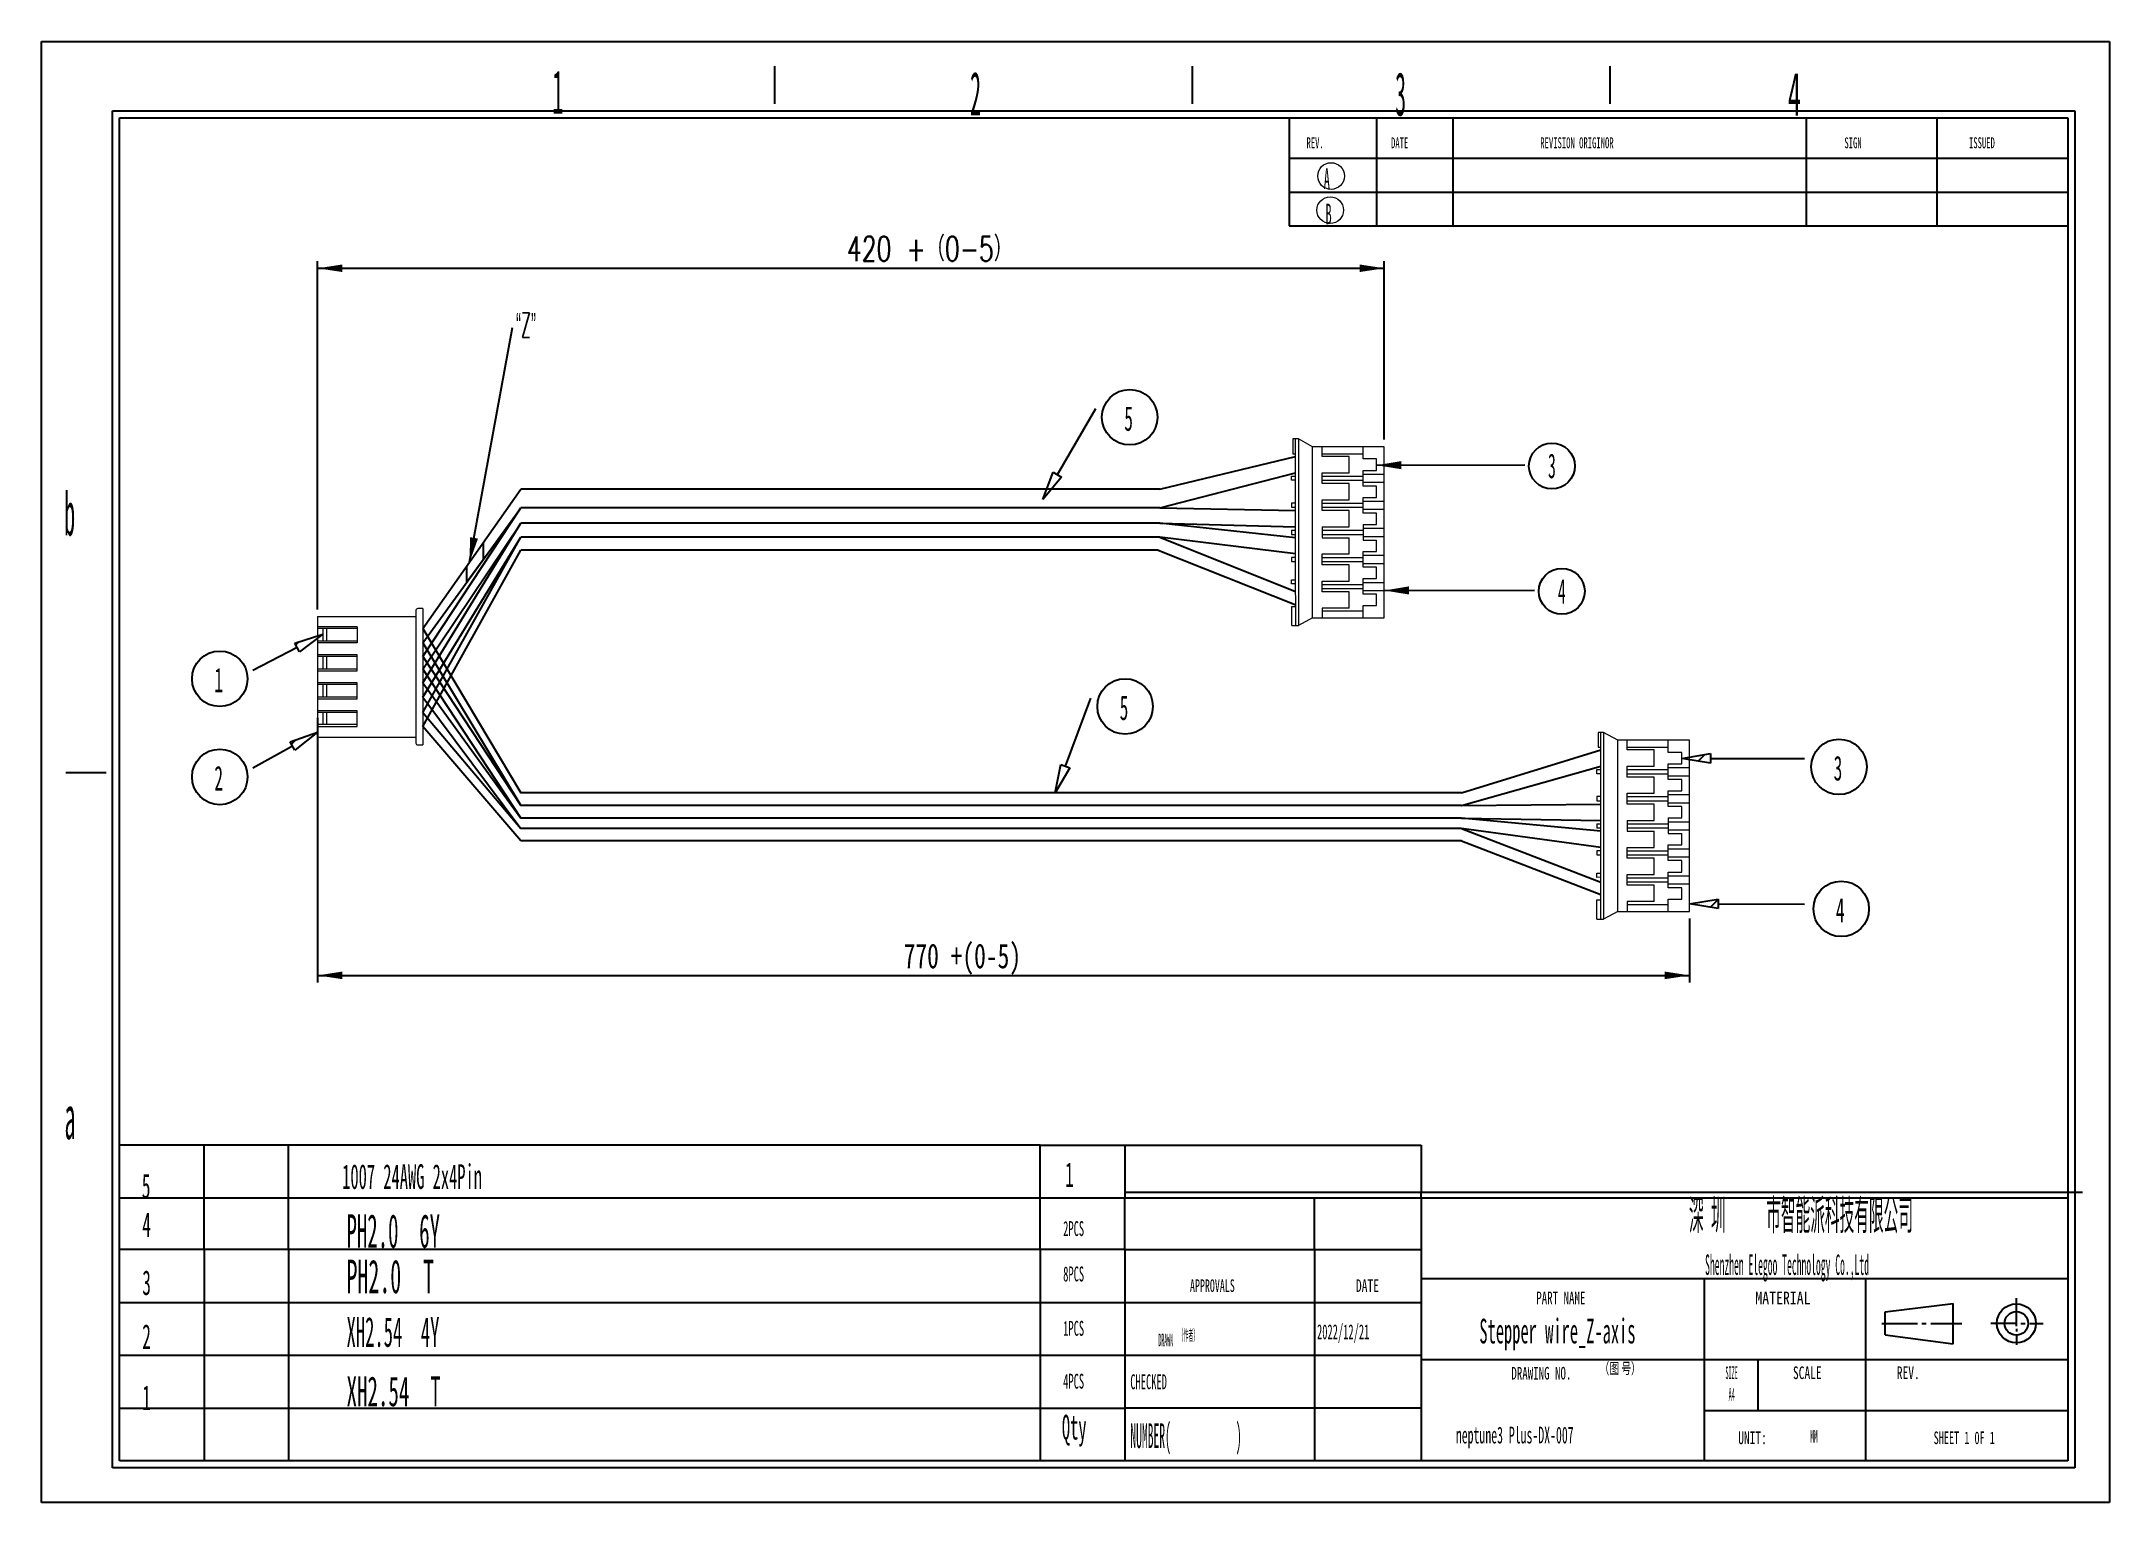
# Model space of a CAD drawing. Header units: millimetres. Extents: x 2 to 295, y 1 to 209.
import ezdxf

# ---------------------------------------------------------------- set-up
doc = ezdxf.new("R2010")
doc.units = ezdxf.units.MM
doc.layers.add('10', color=179, linetype='Continuous')
doc.layers.add('SLD-0', color=179, linetype='Continuous')
doc.styles.add('SLDTEXTSTYLE0', font='TXT', dxfattribs={"width": 0.515789})
doc.styles.add('SLDTEXTSTYLE1', font='TXT', dxfattribs={"width": 0.345579})
doc.styles.add('SLDTEXTSTYLE10', font='TXT', dxfattribs={"width": 0.442105})
doc.styles.add('SLDTEXTSTYLE11', font='TXT', dxfattribs={"width": 0.370263})
doc.styles.add('SLDTEXTSTYLE12', font='TXT', dxfattribs={"width": 0.668684})
doc.styles.add('SLDTEXTSTYLE13', font='TXT', dxfattribs={"width": 0.356632})
doc.styles.add('SLDTEXTSTYLE14', font='TXT', dxfattribs={"width": 0.63525})
doc.styles.add('SLDTEXTSTYLE15', font='TXT', dxfattribs={"width": 0.63525, "bigfont": 'bigfont'})
doc.styles.add('SLDTEXTSTYLE16', font='TXT', dxfattribs={"width": 0.579526})
doc.styles.add('SLDTEXTSTYLE17', font='TXT', dxfattribs={"width": 0.283745})
doc.styles.add('SLDTEXTSTYLE18', font='TXT', dxfattribs={"width": 0.283745, "bigfont": 'bigfont'})
doc.styles.add('SLDTEXTSTYLE19', font='TXT', dxfattribs={"width": 0.802421})
doc.styles.add('SLDTEXTSTYLE2', font='TXT', dxfattribs={"width": 0.469})
doc.styles.add('SLDTEXTSTYLE20', font='TXT', dxfattribs={"width": 0.392, "bigfont": 'bigfont'})
doc.styles.add('SLDTEXTSTYLE21', font='TXT', dxfattribs={"width": 0.593618})
doc.styles.add('SLDTEXTSTYLE22', font='TXT', dxfattribs={"width": 0.469, "bigfont": 'bigfont'})
doc.styles.add('SLDTEXTSTYLE3', font='TXT', dxfattribs={"width": 0.7, "bigfont": 'bigfont'})
doc.styles.add('SLDTEXTSTYLE4', font='TXT', dxfattribs={"width": 0.7})
doc.styles.add('SLDTEXTSTYLE5', font='TXT', dxfattribs={"width": 0.455})
doc.styles.add('SLDTEXTSTYLE6', font='TXT', dxfattribs={"width": 0.478947})
doc.styles.add('SLDTEXTSTYLE7', font='TXT', dxfattribs={"width": 0.49})
doc.styles.add('SLDTEXTSTYLE8', font='TXT', dxfattribs={"width": 0.457692})
doc.styles.add('SLDTEXTSTYLE9', font='TXT', dxfattribs={"width": 0.298679})
doc.dimstyles.new('SLDDIMSTYLE0', dxfattribs={"dimtxt": 3.5, "dimasz": 3.5, "dimexe": 0, "dimexo": 0.0625, "dimgap": 0.875, "dimtad": 2, "dimrnd": 1e-09, "dimzin": 12, "dimdsep": 46, "dimtxsty": 'SLDTEXTSTYLE2', "dimsah": 1, "dimcen": 0.09, "dimadec": 0, "dimazin": 3, "dimtfac": 1, "dimtofl": 0, "dimtmove": 0, "dimatfit": 3, "dimfxl": 0, "dimfrac": 2, "dimtolj": 1, "dimtzin": 12, "dimarcsym": 0})
doc.dimstyles.new('SLDDIMSTYLE1', dxfattribs={"dimtxt": 0.18, "dimasz": 3.5, "dimexe": 0, "dimexo": 0.0625, "dimgap": 0, "dimtad": 0, "dimtih": 1, "dimtoh": 1, "dimdec": 0, "dimrnd": 1e-09, "dimzin": 0, "dimdsep": 46, "dimtxsty": 'Standard', "dimsah": 1, "dimcen": 0.09, "dimadec": 0, "dimazin": 0, "dimtfac": 3.5, "dimtdec": 0, "dimtofl": 0, "dimtmove": 0, "dimatfit": 3, "dimfxl": 0, "dimfrac": 2, "dimtolj": 1, "dimtzin": 0, "dimarcsym": 0})

# ---------------------------------------------------------------- blocks, each defined once
blk = doc.blocks.new('SW_NOTE_0_3')
at = {"layer": '10'}
blk.add_circle((-4.68, -1.17), 3.94, dxfattribs=at)
at = {"layer": '10', "insert": (-5.45, 0.4), "char_height": 3.5, "attachment_point": 1, "style": 'SLDTEXTSTYLE0'}
blk.add_mtext('1', dxfattribs=at)
blk = doc.blocks.new('SW_NOTE_0_7')
at = {"layer": '10'}
blk.add_circle((4.89, -1.2), 3.94, dxfattribs=at)
at = {"layer": '10', "insert": (4.13, 0.37), "char_height": 3.5, "attachment_point": 1, "style": 'SLDTEXTSTYLE0'}
blk.add_mtext('3', dxfattribs=at)
blk = doc.blocks.new('SW_NOTE_0_8')
at = {"layer": '10'}
blk.add_circle((4.89, -1.32), 3.94, dxfattribs=at)
at = {"layer": '10', "insert": (4.13, 0.25), "char_height": 3.5, "attachment_point": 1, "style": 'SLDTEXTSTYLE0'}
blk.add_mtext('4', dxfattribs=at)
blk = doc.blocks.new('SW_NOTE_0_4')
at = {"layer": '10'}
blk.add_circle((-4.68, -1.24), 3.94, dxfattribs=at)
at = {"layer": '10', "insert": (-5.45, 0.33), "char_height": 3.5, "attachment_point": 1, "style": 'SLDTEXTSTYLE0'}
blk.add_mtext('2', dxfattribs=at)
blk = doc.blocks.new('SW_NOTE_0_9')
at = {"layer": '10'}
blk.add_circle((4.85, -1.17), 3.94, dxfattribs=at)
at = {"layer": '10', "insert": (4.08, 0.4), "char_height": 3.5, "attachment_point": 1, "style": 'SLDTEXTSTYLE0'}
blk.add_mtext('5', dxfattribs=at)
blk = doc.blocks.new('SW_NOTE_0_11')
at = {"layer": 'SLD-0', "char_height": 3.5, "attachment_point": 1, "style": 'SLDTEXTSTYLE1'}
for s, insert in [('NUMBER(', (-4.06, 3.26)), (')', (10.92, 3.26))]:
    blk.add_mtext(s, dxfattribs=dict(at, insert=insert))
blk = doc.blocks.new('SW_NOTE_0_10')
at = {"layer": '10'}
blk.add_circle((4.81, -1.23), 3.94, dxfattribs=at)
at = {"layer": '10', "insert": (4.04, 0.34), "char_height": 3.5, "attachment_point": 1, "style": 'SLDTEXTSTYLE0'}
blk.add_mtext('5', dxfattribs=at)
blk = doc.blocks.new('_D')
at = {"layer": '10'}
for p, q in [((40.8, 128.05), (40.8, 177.47)), ((40.8, 176.47), (192.17, 176.47)), ((192.17, 152.15), (192.17, 177.47))]:
    blk.add_line(p, q, dxfattribs=at)
for points in [[(40.8, 176.47), (44.3, 175.94), (44.3, 177.01)], [(192.17, 176.47), (188.67, 177.01), (188.67, 175.94)]]:
    blk.add_solid(points, dxfattribs=at)
at = {"layer": '10', "insert": (115.91, 180.99), "char_height": 3.5, "attachment_point": 1, "style": 'SLDTEXTSTYLE3'}
blk.add_mtext('420 +\\M+181690-5\\M+1816A', dxfattribs=at)
blk = doc.blocks.new('_D_1')
at = {"layer": '10'}
for p, q in [((40.8, 112.69), (40.8, 75.12)), ((235.48, 84.21), (235.48, 75.12)), ((40.8, 76.12), (235.48, 76.12))]:
    blk.add_line(p, q, dxfattribs=at)
for points in [[(40.8, 76.12), (44.3, 75.58), (44.3, 76.66)], [(235.48, 76.12), (231.98, 76.66), (231.98, 75.58)]]:
    blk.add_solid(points, dxfattribs=at)
at = {"layer": '10', "insert": (123.96, 80.63), "char_height": 3.5, "attachment_point": 1, "style": 'SLDTEXTSTYLE4'}
blk.add_mtext('770 +(0-5)', dxfattribs=at)
blk = doc.blocks.new('SW_NOTE_0')
at = {"layer": 'SLD-0', "color": 0, "attachment_point": 2}
for s, insert, char_height, style in [('\\M+18169', (17.08, 2.93), 1.793, 'SLDTEXTSTYLE15'), ('图', (18.5, 2.93), 1.79, 'SLDTEXTSTYLE15'), ('\\M+18D86\\M+1816A', (20.85, 2.93), 1.7927, 'SLDTEXTSTYLE15'), ('DRAWING NO.', (8.13, 2.31), 1.7927, 'SLDTEXTSTYLE14')]:
    blk.add_mtext(s, dxfattribs=dict(at, insert=insert, char_height=char_height, style=style))
blk = doc.blocks.new('SW_NOTE_1')
at = {"layer": 'SLD-0', "color": 0, "attachment_point": 2}
for s, insert, char_height, style in [('\\M+18169\\M+18DEC\\M+18ED2\\M+1816A', (5.08, 2.93), 1.7927, 'SLDTEXTSTYLE18'), ('DRAWN', (1.87, 2.31), 1.793, 'SLDTEXTSTYLE17')]:
    blk.add_mtext(s, dxfattribs=dict(at, insert=insert, char_height=char_height, style=style))
blk = doc.blocks.new('SW_NOTE_2')
at = {"layer": 'SLD-0', "color": 0, "attachment_point": 2, "style": 'SLDTEXTSTYLE20'}
for s, insert, char_height in [('\\M+1905B', (1.56, 6.22), 4.828), ('圳', (4.69, 6.22), 4.83), ('\\M+18E73\\M+19271\\M+1945C\\M+19468\\M+189C8\\M+18B5A\\M+1974C\\M+18CC0\\M+18CF6\\M+18E69', (21.9, 6.22), 4.8281)]:
    blk.add_mtext(s, dxfattribs=dict(at, insert=insert, char_height=char_height))
blk = doc.blocks.new('SW_NOTE_3')
at = {"layer": '10', "color": 0, "insert": (0.52, 2.07), "char_height": 3.5, "attachment_point": 1, "style": 'SLDTEXTSTYLE22'}
blk.add_mtext('\\M+18167Z\\M+18168', dxfattribs=at)
blk = doc.blocks.new('SW_SYMBOL_C#_3')
at = {"layer": '10', "color": 0}
blk.add_circle((800, 500), 800, dxfattribs=at)
at = {"layer": '10', "color": 0, "insert": (800, 500), "char_height": 859, "attachment_point": 5, "style": 'SLDTEXTSTYLE2'}
blk.add_mtext('3', dxfattribs=at)
blk = doc.blocks.new('SW_NOTE_4')
at = {"layer": '10', "color": 0, "xscale": 0.004072727272727273, "yscale": 0.004072727272727273, "zscale": 0.004072727272727273}
blk.add_blockref('SW_SYMBOL_C#_3', (0.6, -2.19), dxfattribs=at)
blk = doc.blocks.new('SW_SYMBOL_C#_4')
at = {"layer": '10', "color": 0}
blk.add_circle((800, 500), 800, dxfattribs=at)
at = {"layer": '10', "color": 0, "insert": (800, 500), "char_height": 859, "attachment_point": 5, "style": 'SLDTEXTSTYLE2'}
blk.add_mtext('4', dxfattribs=at)
blk = doc.blocks.new('SW_NOTE_5')
at = {"layer": '10', "color": 0, "xscale": 0.004072727272727273, "yscale": 0.004072727272727273, "zscale": 0.004072727272727273}
blk.add_blockref('SW_SYMBOL_C#_4', (0.61, -2.2), dxfattribs=at)

msp = doc.modelspace()

# ---------------------------------------------------------------- hatches: boundary and pattern name
at = {"layer": '10'}
h = msp.add_hatch(dxfattribs=at)
h.set_pattern_fill('ANSI31', color=256, style=0)
h.paths.add_polyline_path([(145.197, 147.525), (146.373, 146.842), (143.736, 143.655)], flags=0)
h = msp.add_hatch(dxfattribs=at)
h.set_pattern_fill('ANSI31', color=256, style=0)
h.paths.add_polyline_path([(38.207, 122.052), (37.58, 123.259), (41.515, 124.535)], flags=0)
h = msp.add_hatch(dxfattribs=at)
h.set_pattern_fill('ANSI31', color=256, style=0)
h.paths.add_polyline_path([(37.561, 108.061), (36.901, 109.25), (40.799, 110.635)], flags=0)
h = msp.add_hatch(dxfattribs=at)
h.set_pattern_fill('ANSI31', color=256, style=0)
h.paths.add_polyline_path([(146.28, 106.066), (147.553, 105.587), (145.48, 102.008)], flags=0)
h = msp.add_hatch(dxfattribs=at)
h.set_pattern_fill('ANSI31', color=256, style=0)
h.paths.add_polyline_path([(238.463, 107.588), (238.463, 106.228), (234.383, 106.906)], flags=0)
h = msp.add_hatch(dxfattribs=at)
h.set_pattern_fill('ANSI31', color=256, style=0)
h.paths.add_polyline_path([(239.562, 86.949), (239.559, 85.589), (235.48, 86.278)], flags=0)

# ---------------------------------------------------------------- linework, layer by layer
for p, q in [((145.785, 147.184), (151.232, 156.566)), ((160.299, 145.105), (179.593, 149.754)), ((143.736, 143.655), (145.197, 147.525)), ((146.373, 146.842), (143.736, 143.655)), ((145.197, 147.525), (146.373, 146.842)), ((160.299, 142.485), (179.592, 147.447)), ((55.715, 125.327), (69.64, 145.105)), ((160.299, 145.105), (69.64, 145.105)), ((55.715, 123.304), (69.64, 142.485)), ((55.715, 121.366), (69.64, 142.485)), ((160.299, 142.485), (69.64, 142.485)), ((160.299, 142.485), (179.592, 142.073)), ((55.715, 119.586), (69.64, 140.277)), ((55.715, 117.648), (69.64, 140.277)), ((55.715, 115.625), (69.64, 138.306)), ((55.715, 113.445), (69.64, 138.306)), ((160.299, 140.277), (69.64, 140.277)), ((160.299, 138.306), (69.64, 138.306)), ((179.591, 138.232), (160.299, 140.277)), ((160.299, 140.277), (179.591, 139.767)), ((160.299, 138.306), (179.593, 130.616)), ((179.591, 135.926), (160.299, 138.306)), ((55.715, 111.422), (69.64, 136.476)), ((64.274, 135.093), (61.974, 131.925)), ((64.274, 137.483), (64.274, 135.093)), ((160.064, 136.476), (69.64, 136.476)), ((160.064, 136.476), (179.597, 128.69)), ((61.974, 131.925), (61.974, 134.216)), ((37.58, 123.259), (41.515, 124.535)), ((41.515, 124.535), (38.207, 122.052)), ((55.715, 125.327), (69.64, 102.008)), ((55.715, 123.304), (69.64, 100.214)), ((37.894, 122.655), (31.591, 119.383)), ((38.207, 122.052), (37.58, 123.259)), ((55.715, 121.366), (69.64, 100.214)), ((55.715, 119.586), (69.64, 98.434)), ((55.715, 117.648), (69.64, 98.434)), ((55.715, 115.625), (69.64, 96.967)), ((146.917, 105.827), (150.539, 115.457)), ((55.715, 113.445), (69.64, 96.967)), ((37.231, 108.656), (31.591, 105.527)), ((36.901, 109.25), (40.799, 110.635)), ((37.561, 108.061), (36.901, 109.25)), ((40.799, 110.635), (37.561, 108.061)), ((69.64, 95.2), (55.715, 111.422)), ((145.48, 102.008), (146.28, 106.066)), ((146.28, 106.066), (147.553, 105.587)), ((203.135, 102.008), (222.902, 108.109)), ((203.135, 100.214), (222.902, 105.803)), ((234.383, 106.906), (238.463, 107.588)), ((238.463, 106.228), (234.383, 106.906)), ((238.463, 107.588), (238.463, 106.228)), ((238.463, 106.908), (251.809, 106.912)), ((147.553, 105.587), (145.48, 102.008)), ((203.135, 102.008), (69.64, 102.008)), ((203.135, 100.214), (69.64, 100.214)), ((203.135, 100.214), (222.901, 100.428)), ((203.135, 98.434), (69.64, 98.434)), ((203.135, 96.967), (69.64, 96.967)), ((222.901, 96.588), (203.135, 98.434)), ((203.135, 98.434), (222.901, 98.122)), ((203.135, 96.967), (222.901, 89.363)), ((222.9, 94.281), (203.135, 96.967)), ((203.135, 95.2), (69.64, 95.2)), ((203.135, 95.2), (222.905, 87.594)), ((235.48, 86.278), (239.562, 86.949)), ((239.559, 85.589), (235.48, 86.278)), ((239.562, 86.949), (239.559, 85.589)), ((239.56, 86.269), (251.809, 86.242)), ((143.316, 52.006), (12.675, 52.006)), ((24.675, 44.506), (24.675, 52.006)), ((36.675, 44.506), (36.675, 52.006)), ((143.316, 44.506), (143.316, 52.006)), ((143.316, 52.006), (155.33, 52.006)), ((155.33, 52.006), (197.398, 52.006)), ((155.33, 52.006), (155.33, 44.506)), ((197.398, 52.006), (197.398, 45.329)), ((197.398, 44.506), (12.675, 44.506)), ((24.675, 37.219), (24.675, 44.506)), ((36.675, 37.219), (36.675, 44.506)), ((143.316, 37.219), (143.316, 44.506)), ((197.398, 45.329), (155.33, 45.329)), ((155.33, 37.219), (155.33, 44.506)), ((182.281, 37.219), (182.281, 44.506))]:
    msp.add_line(p, q, dxfattribs=at)
at = {"layer": '10', "color": 179, "lineweight": 15}
for p, q in [((179.207, 152.243), (179.207, 150.16)), ((179.979, 152.243), (179.207, 152.243)), ((179.207, 150.16), (179.593, 150.16)), ((179.59, 131.681), (179.593, 152.243)), ((181.991, 151.146), (179.979, 152.243)), ((179.979, 152.243), (179.979, 145.812)), ((192.171, 151.146), (181.991, 151.146)), ((181.991, 145.812), (181.991, 151.146)), ((183.342, 149.754), (183.342, 151.146)), ((183.342, 150.16), (189.153, 150.16)), ((187.182, 149.754), (183.342, 149.754)), ((187.182, 147.447), (187.182, 149.754)), ((189.153, 149.408), (189.153, 151.146)), ((192.171, 126.853), (192.171, 151.146)), ((179.024, 146.97), (179.593, 146.97)), ((179.024, 146.391), (179.024, 146.97)), ((183.342, 147.447), (187.182, 147.447)), ((183.342, 145.913), (183.342, 147.447)), ((183.342, 146.97), (189.153, 146.97)), ((191.074, 149.408), (189.153, 149.408)), ((189.153, 147.793), (191.074, 147.793)), ((189.153, 145.568), (189.153, 147.793)), ((189.153, 147.254), (192.171, 147.254)), ((191.074, 147.793), (191.074, 149.408)), ((179.593, 146.391), (179.024, 146.391)), ((179.979, 145.812), (179.979, 125.756)), ((181.991, 126.853), (181.991, 145.812)), ((183.342, 146.391), (189.153, 146.391)), ((187.182, 145.913), (183.342, 145.913)), ((187.182, 143.607), (187.182, 145.913)), ((189.153, 146.106), (192.171, 146.106)), ((191.074, 145.568), (189.153, 145.568)), ((189.153, 143.952), (191.074, 143.952)), ((189.153, 141.727), (189.153, 143.952)), ((191.074, 143.952), (191.074, 145.568)), ((179.593, 143.129), (179.024, 143.129)), ((179.024, 143.129), (179.024, 142.55)), ((179.024, 142.55), (179.593, 142.55)), ((183.342, 143.607), (187.182, 143.607)), ((183.342, 142.073), (183.342, 143.607)), ((183.342, 143.129), (189.153, 143.129)), ((183.342, 142.55), (189.153, 142.55)), ((187.182, 142.073), (183.342, 142.073)), ((187.182, 139.766), (187.182, 142.073)), ((189.153, 143.414), (192.171, 143.414)), ((189.153, 142.266), (192.171, 142.266)), ((191.074, 141.727), (189.153, 141.727)), ((191.074, 140.112), (191.074, 141.727)), ((179.024, 139.289), (179.024, 138.71)), ((179.024, 139.289), (179.593, 139.289)), ((179.024, 138.71), (179.593, 138.71)), ((183.342, 139.766), (183.342, 138.232)), ((183.342, 139.766), (187.182, 139.766)), ((183.342, 139.289), (189.153, 139.289)), ((183.342, 138.71), (189.153, 138.71)), ((183.342, 138.232), (187.182, 138.232)), ((187.182, 135.926), (187.182, 138.232)), ((189.153, 140.112), (189.153, 137.887)), ((189.153, 140.112), (191.074, 140.112)), ((189.153, 139.573), (192.171, 139.573)), ((189.153, 138.425), (192.171, 138.425)), ((179.591, 135.448), (179.024, 135.448)), ((179.024, 135.448), (179.024, 134.869)), ((183.342, 135.926), (187.182, 135.926)), ((183.342, 134.392), (183.342, 135.926)), ((183.342, 135.448), (189.153, 135.448)), ((189.153, 137.887), (191.074, 137.887)), ((189.153, 134.046), (189.153, 136.271)), ((189.153, 136.271), (191.074, 136.271)), ((189.153, 135.733), (192.171, 135.733)), ((191.074, 136.271), (191.074, 137.887)), ((179.02, 132.258), (179.589, 132.26)), ((179.021, 131.679), (179.02, 132.258)), ((179.024, 134.869), (179.593, 134.869)), ((183.342, 134.869), (189.153, 134.869)), ((187.182, 134.392), (183.342, 134.392)), ((183.342, 132.085), (187.182, 132.085)), ((183.342, 130.551), (183.342, 132.085)), ((187.182, 132.085), (187.182, 134.392)), ((189.153, 134.585), (192.171, 134.585)), ((191.074, 134.046), (189.153, 134.046)), ((189.153, 132.431), (191.074, 132.431)), ((189.153, 130.206), (189.153, 132.431)), ((191.074, 132.431), (191.074, 134.046)), ((179.59, 131.681), (179.021, 131.679)), ((179.597, 128.49), (179.59, 131.681)), ((183.342, 131.608), (189.153, 131.608)), ((183.342, 131.029), (189.153, 131.029)), ((187.182, 130.551), (183.342, 130.551)), ((187.182, 128.245), (187.182, 130.551)), ((189.153, 131.892), (192.171, 131.892)), ((189.153, 130.744), (192.171, 130.744)), ((191.074, 130.206), (189.153, 130.206)), ((191.074, 128.59), (191.074, 130.206)), ((40.799, 127.054), (40.799, 119.586)), ((40.799, 127.054), (54.756, 127.054)), ((54.777, 128.023), (54.756, 127.929)), ((54.756, 127.929), (54.756, 111.422)), ((54.83, 128.097), (54.777, 128.023)), ((54.903, 128.15), (54.83, 128.097)), ((54.998, 128.171), (54.903, 128.15)), ((55.715, 128.171), (54.998, 128.171)), ((55.715, 128.171), (55.715, 111.422)), ((179.028, 128.489), (179.597, 128.49)), ((179.034, 125.756), (179.028, 128.489)), ((179.597, 125.756), (179.597, 128.49)), ((181.991, 126.853), (179.979, 125.756)), ((181.991, 126.853), (192.171, 126.853)), ((187.182, 128.245), (183.342, 128.245)), ((183.342, 128.245), (183.342, 126.853)), ((183.342, 127.839), (189.153, 127.839)), ((189.153, 126.853), (189.153, 128.59)), ((189.153, 128.59), (191.074, 128.59)), ((46.424, 125.569), (40.799, 125.569)), ((46.424, 125.327), (40.799, 125.327)), ((46.424, 123.547), (40.799, 123.547)), ((46.424, 123.304), (40.799, 123.304)), ((41.515, 125.327), (41.515, 123.547)), ((42.073, 125.327), (42.073, 123.547)), ((46.424, 125.569), (46.424, 123.304)), ((179.034, 125.756), (179.979, 125.756)), ((46.424, 121.608), (40.799, 121.608)), ((46.424, 121.366), (40.799, 121.366)), ((41.515, 121.366), (41.515, 119.586)), ((42.073, 121.366), (42.073, 119.586)), ((46.424, 119.344), (46.424, 121.608)), ((46.424, 119.586), (40.799, 119.586)), ((40.799, 119.586), (40.799, 111.422)), ((40.799, 119.344), (46.424, 119.344)), ((46.424, 117.648), (40.799, 117.648)), ((46.424, 115.383), (46.424, 117.648)), ((46.424, 117.405), (40.799, 117.405)), ((46.424, 115.625), (40.799, 115.625)), ((40.799, 115.383), (46.424, 115.383)), ((41.515, 117.405), (41.515, 115.625)), ((42.073, 117.405), (42.073, 115.625)), ((46.424, 113.687), (40.799, 113.687)), ((46.424, 113.445), (40.799, 113.445)), ((46.424, 111.732), (40.799, 111.732)), ((41.515, 113.445), (41.515, 111.664)), ((42.073, 113.445), (42.073, 111.664)), ((46.424, 111.422), (46.424, 113.687)), ((40.799, 111.422), (40.799, 109.937)), ((40.799, 111.422), (46.424, 111.422)), ((40.799, 109.937), (54.756, 109.937)), ((54.756, 111.422), (54.756, 109.062)), ((54.756, 109.062), (54.777, 108.968)), ((54.777, 108.968), (54.83, 108.894)), ((54.83, 108.894), (54.903, 108.841)), ((54.903, 108.841), (54.998, 108.82)), ((54.998, 108.82), (55.715, 108.82)), ((55.715, 111.422), (55.715, 108.82)), ((222.516, 110.598), (222.516, 108.516)), ((223.288, 110.598), (222.516, 110.598)), ((222.9, 90.036), (222.902, 110.598)), ((225.3, 109.501), (223.288, 110.598)), ((223.288, 110.598), (223.288, 104.167)), ((235.48, 109.501), (225.3, 109.501)), ((225.3, 104.167), (225.3, 109.501)), ((226.651, 108.109), (226.651, 109.501)), ((232.463, 107.764), (232.463, 109.501)), ((235.48, 85.208), (235.48, 109.501)), ((222.516, 108.516), (222.902, 108.516)), ((226.651, 108.516), (232.463, 108.516)), ((230.492, 108.109), (226.651, 108.109)), ((226.651, 105.803), (230.492, 105.803)), ((226.651, 104.269), (226.651, 105.803)), ((230.492, 105.803), (230.492, 108.109)), ((234.383, 107.764), (232.463, 107.764)), ((232.463, 106.148), (234.383, 106.148)), ((232.463, 103.923), (232.463, 106.148)), ((234.383, 106.148), (234.383, 107.764)), ((222.333, 105.325), (222.902, 105.325)), ((222.333, 104.746), (222.333, 105.325)), ((222.902, 104.746), (222.333, 104.746)), ((223.288, 104.167), (223.288, 84.111)), ((225.3, 85.208), (225.3, 104.167)), ((226.651, 105.325), (232.463, 105.325)), ((226.651, 104.746), (232.463, 104.746)), ((230.492, 104.269), (226.651, 104.269)), ((230.492, 101.962), (230.492, 104.269)), ((232.463, 105.61), (235.48, 105.61)), ((232.463, 104.462), (235.48, 104.462)), ((234.383, 103.923), (232.463, 103.923)), ((234.383, 102.308), (234.383, 103.923)), ((222.902, 101.485), (222.333, 101.485)), ((222.333, 101.485), (222.333, 100.906)), ((222.333, 100.906), (222.902, 100.906)), ((226.651, 101.962), (230.492, 101.962)), ((226.651, 100.428), (226.651, 101.962)), ((226.651, 101.485), (232.463, 101.485)), ((226.651, 100.906), (232.463, 100.906)), ((230.492, 100.428), (226.651, 100.428)), ((230.492, 98.122), (230.492, 100.428)), ((232.463, 102.308), (234.383, 102.308)), ((232.463, 100.083), (232.463, 102.308)), ((232.463, 101.769), (235.48, 101.769)), ((232.463, 100.621), (235.48, 100.621)), ((234.383, 100.083), (232.463, 100.083)), ((234.383, 98.467), (234.383, 100.083)), ((222.333, 97.644), (222.333, 97.065)), ((222.333, 97.644), (222.902, 97.644)), ((222.333, 97.065), (222.902, 97.065)), ((226.651, 98.122), (226.651, 96.588)), ((226.651, 98.122), (230.492, 98.122)), ((226.651, 97.644), (232.463, 97.644)), ((226.651, 97.065), (232.463, 97.065)), ((232.463, 98.467), (232.463, 96.242)), ((232.463, 98.467), (234.383, 98.467)), ((232.463, 97.929), (235.48, 97.929)), ((226.651, 96.588), (230.492, 96.588)), ((226.651, 94.281), (230.492, 94.281)), ((226.651, 92.747), (226.651, 94.281)), ((230.492, 94.281), (230.492, 96.588)), ((232.463, 96.781), (235.48, 96.781)), ((232.463, 96.242), (234.383, 96.242)), ((232.463, 92.402), (232.463, 94.627)), ((232.463, 94.627), (234.383, 94.627)), ((232.463, 94.088), (235.48, 94.088)), ((234.383, 94.627), (234.383, 96.242)), ((222.9, 93.804), (222.333, 93.804)), ((222.333, 93.804), (222.333, 93.225)), ((222.333, 93.225), (222.902, 93.225)), ((226.651, 93.804), (232.463, 93.804)), ((226.651, 93.225), (232.463, 93.225)), ((230.492, 92.747), (226.651, 92.747)), ((230.492, 90.441), (230.492, 92.747)), ((232.463, 92.94), (235.48, 92.94)), ((234.383, 92.402), (232.463, 92.402)), ((234.383, 90.786), (234.383, 92.402)), ((222.33, 90.614), (222.899, 90.615)), ((222.331, 90.035), (222.33, 90.614)), ((222.9, 90.036), (222.331, 90.035)), ((222.907, 86.846), (222.9, 90.036)), ((226.651, 90.441), (230.492, 90.441)), ((226.651, 88.907), (226.651, 90.441)), ((226.651, 89.963), (232.463, 89.963)), ((226.651, 89.384), (232.463, 89.384)), ((230.492, 88.907), (226.651, 88.907)), ((230.492, 86.6), (230.492, 88.907)), ((232.463, 90.786), (234.383, 90.786)), ((232.463, 88.561), (232.463, 90.786)), ((232.463, 90.248), (235.48, 90.248)), ((232.463, 89.1), (235.48, 89.1)), ((234.383, 88.561), (232.463, 88.561)), ((234.383, 86.946), (234.383, 88.561)), ((222.338, 86.845), (222.907, 86.846)), ((222.343, 84.111), (222.338, 86.845)), ((222.907, 84.111), (222.907, 86.846)), ((225.3, 85.208), (223.288, 84.111)), ((225.3, 85.208), (235.48, 85.208)), ((230.492, 86.6), (226.651, 86.6)), ((226.651, 86.6), (226.651, 85.208)), ((226.651, 86.194), (232.463, 86.194)), ((232.463, 85.208), (232.463, 86.946)), ((232.463, 86.946), (234.383, 86.946)), ((222.343, 84.111), (223.288, 84.111))]:
    msp.add_line(p, q, dxfattribs=at)
at = {"layer": 'SLD-0'}
for p, q in [((1.591, 208.674), (295.107, 208.674)), ((1.591, 1.294), (1.591, 208.674)), ((295.107, 208.674), (295.107, 1.294)), ((12.675, 7.219), (12.675, 197.811)), ((12.675, 197.811), (289.181, 197.811)), ((252.017, 197.811), (252.017, 182.514)), ((270.599, 197.811), (270.599, 182.514)), ((289.181, 197.811), (289.181, 7.219)), ((197.398, 44.506), (197.398, 45.329)), ((155.33, 37.219), (12.675, 37.219)), ((24.675, 37.219), (24.675, 7.219)), ((36.675, 37.219), (36.675, 7.219)), ((143.316, 37.219), (143.316, 7.219)), ((155.33, 37.219), (155.33, 7.219)), ((155.33, 37.219), (197.398, 37.219)), ((12.675, 29.719), (155.316, 29.719)), ((155.316, 29.719), (197.398, 29.719)), ((12.675, 22.219), (155.316, 22.219)), ((155.316, 22.219), (197.398, 22.219)), ((12.675, 14.719), (155.316, 14.719)), ((289.181, 7.219), (12.675, 7.219)), ((295.107, 1.294), (1.591, 1.294))]:
    msp.add_line(p, q, dxfattribs=at)
at = {"layer": 'SLD-0', "color": 6, "linetype": 'Continuous'}
for p, q in [((105.701, 199.786), (105.701, 205.169)), ((164.952, 199.786), (164.952, 205.169)), ((224.204, 199.786), (224.204, 205.169)), ((11.687, 6.231), (11.687, 198.799)), ((11.687, 198.799), (290.169, 198.799)), ((290.169, 198.799), (290.169, 6.231)), ((10.805, 104.853), (5.068, 104.853)), ((290.169, 6.231), (11.687, 6.231))]:
    msp.add_line(p, q, dxfattribs=at)
at = {"layer": 'SLD-0', "color": 179, "linetype": 'Continuous'}
for p, q in [((178.659, 197.811), (178.659, 182.514)), ((191.05, 197.811), (191.05, 182.514)), ((201.886, 197.811), (201.886, 182.514)), ((178.659, 192.074), (289.181, 192.074)), ((178.659, 187.294), (289.181, 187.294)), ((178.659, 182.514), (289.181, 182.514)), ((291.252, 45.329), (197.398, 45.329)), ((289.181, 44.506), (197.398, 44.506)), ((197.398, 44.506), (197.398, 7.219)), ((182.281, 37.219), (182.281, 7.219)), ((289.181, 33.033), (197.398, 33.033)), ((237.553, 33.033), (237.553, 7.219)), ((260.499, 7.219), (260.499, 33.033)), ((263.255, 28.354), (272.888, 29.538)), ((272.888, 23.846), (272.888, 29.538)), ((281.869, 26.35), (281.869, 30.316)), ((262.786, 26.733), (267.83, 26.733)), ((263.255, 25.106), (263.255, 28.354)), ((268.461, 26.733), (269.091, 26.733)), ((269.722, 26.733), (274.136, 26.733)), ((281.869, 26.733), (278.268, 26.733)), ((282.5, 26.733), (283.13, 26.733)), ((283.761, 26.733), (285.653, 26.733)), ((263.255, 25.106), (272.888, 23.846)), ((281.869, 25.966), (281.869, 25.583)), ((281.869, 25.2), (281.869, 23.667)), ((289.181, 21.56), (197.398, 21.56)), ((245.202, 21.56), (245.202, 14.39)), ((197.398, 14.719), (155.316, 14.719)), ((237.553, 14.39), (289.181, 14.39))]:
    msp.add_line(p, q, dxfattribs=at)
at = {"layer": 'SLD-0', "lineweight": 15}
for centre in [(184.622, 189.564), (184.499, 184.715)]:
    msp.add_circle(centre, 1.894, dxfattribs=at)
at = {"layer": 'SLD-0', "color": 179, "linetype": 'Continuous'}
for radius in [2.771, 1.669]:
    msp.add_circle((281.869, 26.733), radius, dxfattribs=at)

# ---------------------------------------------------------------- block references
at = {"color": 7, "linetype": 'Continuous'}
for name, p in [('SW_NOTE_0_10', (151.232, 156.566)), ('SW_NOTE_0_3', (31.591, 119.383)), ('SW_NOTE_0_9', (150.539, 115.457)), ('SW_NOTE_0_7', (251.809, 106.912)), ('SW_NOTE_0_4', (31.591, 105.527)), ('SW_NOTE_0_8', (252.126, 86.876)), ('SW_NOTE_0_11', (160.186, 9.28))]:
    msp.add_blockref(name, p, dxfattribs=at)
at = {"layer": '10'}
for name, p in [('SW_NOTE_3', (68.431, 168.072)), ('SW_NOTE_4', (212.102, 148.559)), ('SW_NOTE_5', (213.495, 130.789))]:
    msp.add_blockref(name, p, dxfattribs=at)
at = {"layer": 'SLD-0'}
msp.add_blockref('SW_NOTE_2', (234.883, 38.149), dxfattribs=at)
at = {"layer": 'SLD-0', "color": 179}
for name, p in [('SW_NOTE_1', (159.286, 22.964)), ('SW_NOTE_0', (206.333, 18.248))]:
    msp.add_blockref(name, p, dxfattribs=at)

# ---------------------------------------------------------------- texts
at = {"layer": '10', "attachment_point": 1}
for s, insert, char_height, style in [('5', (15.844, 47.979), 3.5, 'SLDTEXTSTYLE0'), ('1007 24AWG 2x4Pin', (44.284, 49.32), 3.5, 'SLDTEXTSTYLE7'), ('4', (15.908, 42.478), 3.5, 'SLDTEXTSTYLE0'), ('PH2.0  6Y', (44.9, 42.222), 4.7625, 'SLDTEXTSTYLE5'), ('2PCS', (146.599, 41.247), 2.1167, 'SLDTEXTSTYLE0'), ('PH2.0  T', (44.9, 35.782), 4.7625, 'SLDTEXTSTYLE6'), ('8PCS', (146.601, 34.806), 2.1167, 'SLDTEXTSTYLE0'), ('XH2.54  4Y', (44.9, 27.638), 4.2333, 'SLDTEXTSTYLE8'), ('1PCS', (146.599, 27.089), 2.1167, 'SLDTEXTSTYLE0'), ('Stepper wire_Z-axis', (205.662, 27.39), 3.5, 'SLDTEXTSTYLE7'), ('XH2.54  T', (44.9, 19.206), 4.2333, 'SLDTEXTSTYLE0'), ('4PCS', (146.599, 19.58), 2.1167, 'SLDTEXTSTYLE0'), ('neptune3 Plus-DX-007', (202.33, 12.08), 2.38125, 'SLDTEXTSTYLE0')]:
    msp.add_mtext(s, dxfattribs=dict(at, insert=insert, char_height=char_height, style=style))
at = {"layer": 'SLD-0', "attachment_point": 1}
for s, insert, char_height, style in [('1', (74.111, 204.601), 6.172, 'SLDTEXTSTYLE11'), ('2', (133.388, 204.357), 6.172, 'SLDTEXTSTYLE11'), ('3', (193.707, 204.295), 6.172, 'SLDTEXTSTYLE11'), ('4', (249.441, 204.289), 6.172, 'SLDTEXTSTYLE10'), ('A', (183.578, 190.642), 2.903, 'SLDTEXTSTYLE10'), ('B', (183.832, 185.627), 2.903, 'SLDTEXTSTYLE10'), ('b', (4.835, 144.721), 6.172, 'SLDTEXTSTYLE11'), ('a', (4.88, 59.053), 6.172, 'SLDTEXTSTYLE11'), ('1', (146.87, 49.592), 3.5, 'SLDTEXTSTYLE0'), ('3', (15.908, 34.256), 3.5, 'SLDTEXTSTYLE0'), ('2', (15.908, 26.61), 3.5, 'SLDTEXTSTYLE0'), ('2022/12/21', (182.622, 26.594), 2.1167, 'SLDTEXTSTYLE0'), ('1', (15.908, 17.963), 3.5, 'SLDTEXTSTYLE0'), ('CHECKED', (156.124, 19.504), 2.1167, 'SLDTEXTSTYLE0'), ('Qty', (146.417, 13.753), 3.5, 'SLDTEXTSTYLE7')]:
    msp.add_mtext(s, dxfattribs=dict(at, insert=insert, char_height=char_height, style=style))
at = {"layer": 'SLD-0', "color": 179}
for s, insert, char_height, attachment_point, style in [('REV.', (181.129, 195.055), 1.5536, 1, 'SLDTEXTSTYLE16'), ('DATE', (193.126, 195.055), 1.5536, 1, 'SLDTEXTSTYLE16'), ('REVISION ORIGINOR', (214.308, 195.055), 1.55363, 1, 'SLDTEXTSTYLE16'), ('SIGN', (257.466, 195.055), 1.5536, 1, 'SLDTEXTSTYLE16'), ('ISSUED', (275.148, 195.055), 1.5536, 1, 'SLDTEXTSTYLE16'), ('Shenzhen Elegoo Technology Co.,Ltd', (249.326, 36.518), 2.91042, 2, 'SLDTEXTSTYLE1'), ('APPROVALS', (167.771, 32.985), 1.7927, 2, 'SLDTEXTSTYLE16'), ('DATE', (189.781, 32.985), 1.7927, 2, 'SLDTEXTSTYLE12'), ('PART NAME', (217.221, 31.247), 1.7927, 2, 'SLDTEXTSTYLE14'), ('MATERIAL', (248.743, 31.247), 1.7927, 2, 'SLDTEXTSTYLE19'), ('SIZE', (241.458, 20.624), 1.7927, 2, 'SLDTEXTSTYLE9'), ('SCALE', (252.204, 20.624), 1.7927, 2, 'SLDTEXTSTYLE12'), ('REV.', (266.529, 20.624), 1.7927, 2, 'SLDTEXTSTYLE12'), ('A4', (241.476, 17.555), 1.7927, 2, 'SLDTEXTSTYLE9'), ('UNIT:', (244.429, 11.393), 1.7927, 2, 'SLDTEXTSTYLE12'), ('MM', (253.144, 11.587), 1.7927, 2, 'SLDTEXTSTYLE13'), ('SHEET 1 0F 1', (274.477, 11.393), 1.79265, 2, 'SLDTEXTSTYLE21')]:
    msp.add_mtext(s, dxfattribs=dict(at, insert=insert, char_height=char_height, attachment_point=attachment_point, style=style))

# ---------------------------------------------------------------- dimensions: what is measured, and where the dimension line sits
at = {"layer": '10'}
for base, p1, p2, text, picture, middle in [((192.171, 176.475), (40.799, 127.054), (192.171, 151.146), '420 +（0-5）', '_D', (124.077, 176.475)), ((235.48, 76.117), (40.799, 113.687), (235.48, 85.208), '770 +(0-5)', '_D_1', (130.764, 76.117))]:
    dim = msp.add_linear_dim(base=base, p1=p1, p2=p2, text=text, dimstyle='SLDDIMSTYLE0', dxfattribs=at)
    dim.commit()
    dim.dimension.update_dxf_attribs({"geometry": picture, "text_midpoint": middle, "dimtype": 160})

# ---------------------------------------------------------------- leaders
for points in [[(62.361, 134.766), (68.431, 168.072)], [(191.074, 148.523), (212.102, 148.559)], [(192.171, 130.744), (213.495, 130.789)]]:
    msp.add_leader(points, dimstyle='SLDDIMSTYLE1', dxfattribs=at)

doc.saveas('drawing.dxf')
